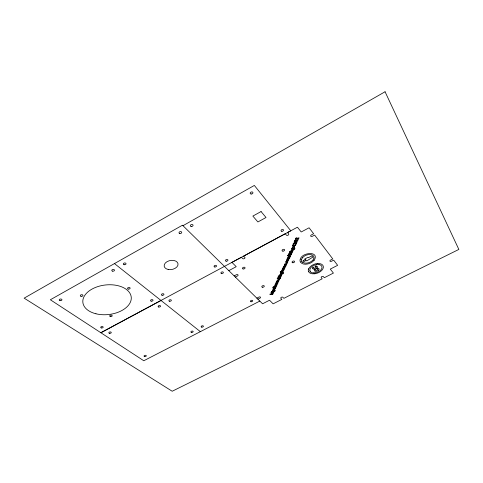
<?xml version="1.0" encoding="UTF-8"?>
<svg xmlns="http://www.w3.org/2000/svg" width="483" height="483" viewBox="0 0 483 483"><rect width="100%" height="100%" fill="white"/><g stroke="black" fill="none" stroke-linecap="round" stroke-linejoin="round"><path stroke-width="0.72" d="M312.561 268.059L312.586 267.811A1.624 0.984 -20 0 1 312.688 267.564C312.761 266.9 314.24 267.19 313.666 267.667A0.894 0.543 -20 0 0 313.6 267.866L313.654 268.101A1.165 0.706 -20 0 0 313.793 268.24L313.926 268.306A0.779 0.471 -20 0 0 314.173 268.349L316.136 267.322A0.809 0.489 -20.1 0 0 316.19 267.123L316.148 266.948A1.304 0.791 -20.1 0 0 316.027 266.797L315.912 266.725A0.9 0.543 -20.1 0 0 315.598 266.646C314.819 266.96 315.031 265.68 315.755 265.952A2.318 1.407 -20.1 0 1 316.951 266.326L317.005 266.387M314.035 258L313.081 260.023M300.317 259.226C301.766 252.289 320.036 250.617 314.149 260.391M308.571 269.109L308.897 268.355M301.73 259.063L302.575 257.614M318.545 270.245L318.279 270.462A2.97 1.793 -20.1 0 1 317.874 270.728A3.623 2.186 -20.1 0 1 317.325 271.005L317.216 271.054A2.228 1.346 -20.1 0 1 314.831 271.102L314.668 270.921A2.783 1.678 -20.1 0 1 314.348 270.245L314.385 269.997A1.648 0.996 -20 0 1 314.487 269.749C314.964 268.928 315.767 269.556 315.447 270.287A1.123 0.676 -20.1 0 0 315.586 270.42L315.719 270.486A0.785 0.471 -20.1 0 0 315.967 270.522L317.917 269.502A0.809 0.483 -20.1 0 0 317.971 269.309L317.923 269.134A1.298 0.785 -20.1 0 0 317.808 268.989L317.693 268.91A0.894 0.537 -20.1 0 0 317.379 268.838C316.6 269.146 316.83 267.89 317.548 268.15A2.288 1.377 -20.1 0 1 318.732 268.524L318.786 268.584A2.294 1.383 -20.1 0 1 318.605 270.263M182.979 225.7L254.342 185.436L290.778 230.783L100.862 332.733L160.996 300.456M228.803 270.649L236.223 266.688L231.937 262.372L241.422 257.282L242.647 258.556A1.274 0.821 -15.8 0 0 244.344 258.604A1.274 0.821 -15.8 0 0 244.821 257.385L243.607 256.111L285.26 233.748L286.377 235.112A1.304 0.851 -19.5 0 0 288.067 235.191A1.304 0.851 -19.5 0 0 288.641 233.905L287.524 232.534L297.462 227.203L301.211 231.985L309.096 227.777L313.624 233.742L311.372 234.937A1.286 0.827 -21 0 0 310.762 236.199A1.286 0.827 -21 0 0 312.398 236.278L314.65 235.082L332.775 258.93L330.626 260.041A1.22 0.737 -21.2 0 0 330.01 261.194A1.22 0.737 -21.2 0 0 331.543 261.243L333.693 260.138L337.635 265.324L330.281 269.091L333.409 273.082L324.286 277.737L323.369 276.608A1.183 0.7 -20.2 0 0 321.865 276.578A1.183 0.7 -20.2 0 0 321.286 277.677L322.203 278.794L283.883 298.349L282.881 297.299A1.159 0.682 -17.4 0 0 281.366 297.286A1.159 0.682 -17.4 0 0 280.865 298.325L281.873 299.375L273.13 303.843L269.538 300.227L262.589 303.789L182.471 225.205L50.347 299.762L143.789 360.753L259.824 301.078M234.158 275.902L236.272 274.779A1.244 0.779 -15 0 1 237.932 274.815A1.244 0.779 -15 0 1 237.473 275.968L235.366 277.085M256.823 298.138L258.846 297.093A1.177 0.7 -16.1 0 1 260.403 297.105A1.177 0.7 -16.1 0 1 259.932 298.162L257.91 299.2M276.185 282.434L278.522 281.994L278.697 281.613L277.453 281.335L279.114 280.72L277.218 280.2L277.037 280.593L278.293 280.907L276.789 281.13L276.614 281.511L277.882 281.794L276.367 282.048L276.004 282.833L277.254 283.141L275.757 283.364L275.582 283.744L276.844 284.022L275.334 284.276L274.972 285.061L276.228 285.362L274.73 285.586L274.555 285.966L275.817 286.238L274.139 286.872L276.457 286.437L276.632 286.057L275.395 285.791L277.043 285.181L275.153 284.674L277.483 284.227L277.659 283.841L276.421 283.569L278.075 282.96L276.179 282.446M314.807 273.758L312.519 273.789A7.831 4.727 -20.1 0 1 309.355 272.611L308.752 271.784M314.994 272.847L314.807 272.865A5.796 3.496 -20.1 0 1 314.246 272.907L313.256 272.883M316.745 264.503L319.052 264.557M317.826 263.489L319.981 263.658A7.831 4.727 -20.1 0 1 322.904 268.856A7.831 4.727 -20.1 0 1 314.801 273.789M288.224 259.25L287.753 259.232A1.165 0.731 -18.7 0 0 287.077 259.431C284.795 260.971 289.426 261.502 288.707 259.486M302.865 262.535L301.881 261.538M114.465 263.579L200.36 331.658M310.551 271.863L310.171 271.44A16.325 9.859 -20.7 0 1 310.02 271.211L309.82 270.8M300.511 262.015L301.766 263.326A7.831 4.842 -19.9 0 0 314.016 260.361M309.005 268.355A7.819 4.721 -20.1 0 1 317.844 263.434M308.679 271.814A7.813 4.721 -20.1 0 1 308.492 269.116M309.935 270.764A6.255 3.779 -20.1 0 1 316.727 264.575M302.63 257.626A6.436 3.979 -19.9 0 1 309.935 254.511A6.436 3.979 -19.9 0 1 313.932 258.013M312.996 259.963A6.436 3.979 -19.9 0 1 302.895 262.438M300.42 262.058A7.945 4.908 -19.9 0 1 300.239 259.232M301.766 261.587A6.937 4.287 -20 0 1 301.634 259.063M313.213 272.949A6.756 4.081 -20.1 0 1 310.454 271.923M319.04 264.569A6.4 3.864 -20.1 0 1 321.648 268.777A6.4 3.864 -20.1 0 1 314.988 272.883M303.227 260.633A0.821 0.507 -19.6 0 1 303.402 260.434L304.586 259.926A0.912 0.561 -19.7 0 1 304.858 259.957L305.171 260.138A2.385 1.473 -19.6 0 1 305.298 260.295L305.377 260.47A0.875 0.537 -19.7 0 1 305.365 260.669A0.918 0.568 -19.7 0 1 305.25 260.874A0.875 0.537 -19.7 0 1 305.135 260.995L304.236 261.46A0.888 0.549 -19.7 0 1 303.946 261.508A0.93 0.574 -19.7 0 1 303.759 261.496L303.354 261.297A2.343 1.449 -19.7 0 1 303.227 261.146L303.149 260.971A0.881 0.543 -19.6 0 1 303.227 260.633M312.549 268.059A2.789 1.69 -20.1 0 0 312.887 268.741L313.002 268.856A2.161 1.31 -20 0 0 314.844 269.073A2.512 1.521 -20 0 0 315.321 268.916L315.665 268.771A3.315 2.01 -20.1 0 0 316.606 268.21L316.776 268.059A2.053 1.244 -20.1 0 0 317.301 267.002A2.632 1.594 -20 0 0 316.999 266.393M288.11 259.244A1.165 0.731 -18.7 0 1 288.586 259.48M304.9 259.045L306.765 260.911L312.809 257.143L311.813 255.899L308.414 257.674L308.045 257.222L304.912 258.985M295.016 242.176C294.727 242.979 294.135 241.766 295.028 241.403C291.949 242.321 296.526 244.108 297.13 242.049A1.002 0.64 -19.8 0 0 297.039 241.657L296.164 241.422L295.246 241.796A0.918 0.586 -19.8 0 0 295.016 242.176M280.327 273.396L281.178 273.933L282.549 273.33A0.797 0.489 -18 0 0 282.525 272.961C283.805 272.334 282.144 274.109 282.772 273.873A0.682 0.417 -18 0 0 283.165 273.662L283.581 272.865L283.062 272.478L280.81 272.412L280.327 273.396M294.678 240.522L295.21 241.089L295.397 240.184L296.363 240.582L297.238 240.117L296.864 241.162A1.008 0.646 -19.9 0 0 297.407 240.969L297.945 240.292A1.087 0.7 -19.9 0 0 297.866 239.876L295.56 239.701L294.678 240.522M273.795 292.088L273.414 292.698L271.79 292.921L270.866 292.348L273.795 292.088M274.223 291.164L273.843 291.774L272.219 291.998L271.295 291.424L274.223 291.164M282.32 269.079L282.356 269.339A1.063 0.658 -18.2 0 0 282.73 269.605C283.533 270.057 285.441 268.989 284.312 268.252C284.469 269.013 282.978 269.943 284.004 268.222L283.159 268.306A0.966 0.598 -18.2 0 0 282.591 268.62L282.32 269.079M291.593 248.986L292.457 249.578L293.887 248.944A0.827 0.525 -19.4 0 0 293.869 248.546C295.204 247.894 293.447 249.777 294.105 249.536A0.706 0.447 -19.4 0 0 294.515 249.313L294.962 248.455L294.431 248.027L292.112 247.924L291.593 248.986M280.11 278.504L279.711 279.138L278.057 279.361L277.127 278.751L280.11 278.504M284.415 264.545L284.445 264.805A1.075 0.664 -18.4 0 0 284.819 265.082C285.64 265.535 287.554 264.455 286.419 263.712C286.576 264.485 285.073 265.421 286.105 263.676L285.26 263.76A0.972 0.604 -18.4 0 0 284.686 264.08L284.415 264.545M291.255 254.523L290.838 255.205L289.124 255.422L288.176 254.752L291.255 254.523M285.61 261.943C285.725 263.567 289.245 261.864 287.494 261.086C288.067 262.335 285.103 262.402 286.691 261.086L285.61 261.943M274.32 290.096C273.118 291.509 272.515 289.22 274.32 290.096M280.852 273.167C281.975 274.441 282.627 271.917 280.852 273.167M292.137 248.745C293.266 250.134 294.002 247.423 292.137 248.745M286.95 260.035C288.031 261.478 288.84 258.64 286.95 260.035M295.457 242.14C296.375 243.293 297.069 241.029 295.457 242.14M282.815 268.916C283.11 269.876 283.75 267.944 282.815 268.916M286.039 265.825L284.934 266.864C287.687 263.911 281.16 269.212 284.565 265.427L284.076 266.387L285.556 265.402A0.682 0.423 -18.4 0 1 285.906 265.511L286.039 265.825M284.916 264.382C285.205 265.36 285.858 263.392 284.916 264.382M293.567 243.957C294.413 244.996 292.287 244.736 293.29 243.619C294.37 242.061 295.705 245.273 295.958 243.293L296.508 243.311L295.783 244.869L294.286 243.704L293.567 243.957M296.079 238.505C296.924 239.568 294.787 239.29 295.801 238.167C296.9 236.579 298.234 239.858 298.494 237.835L299.043 237.859L298.307 239.441L296.804 238.252L296.079 238.505M288.236 257.191L289.878 257.566L289.679 257.988L287.79 258.157L289.426 258.538L289.232 258.96L287.053 258.894L288.085 256.751L290.331 256.594L290.132 257.022L288.236 257.191M283.69 267.196L285.254 267.516L285.061 267.926L282.905 267.872L283.436 266.858L283.69 267.196M280.055 274.893L281.649 275.262L281.462 275.666L279.331 275.624L280.116 274.338L282.108 274.278L281.921 274.682L280.055 274.893M291.279 250.605L292.915 251.027L292.716 251.462L290.518 251.383L291.358 250.001L293.41 249.965L293.211 250.399L291.279 250.605M271.331 293.767L272.895 294.099L272.72 294.473L269.846 294.449L270.021 294.069C271.211 294.419 271.325 292.209 273.324 293.169L273.149 293.549L271.331 293.767M278.848 277.496L280.442 277.864L280.255 278.262L277.32 278.202L277.508 277.803C278.733 278.19 278.836 275.859 280.895 276.886L280.714 277.284L278.848 277.496M272.599 290.102L272.744 290.561L272.273 290.911L275.159 290.947L275.334 290.567C273.783 291.297 275.666 288.931 273.487 289.546A1.002 0.598 -17.1 0 0 272.913 289.764L272.599 290.102M289.981 253.412L291.617 253.829L291.418 254.263L288.387 254.161L288.586 253.726C289.872 254.155 289.957 251.655 292.106 252.778L291.907 253.207L289.981 253.412M272.919 287.657L272.786 287.946L275.684 288.2L272.919 287.657M273.281 286.866L273.149 287.162L276.047 287.421L273.281 286.866M278.329 276.016L278.142 276.415L278.667 276.427L278.854 276.028L278.329 276.016M280.369 271.585L280.182 271.989L280.708 272.001L280.895 271.597L280.369 271.585M287.753 255.422L287.608 255.742L290.476 256.401L290.621 256.081L287.753 255.422M289.474 251.8L289.275 252.235L289.812 252.253L290.011 251.818L289.474 251.8M292.505 245.189L292.33 245.563L293.815 246.632L294.328 246.656L294.763 245.714L295.578 245.31L292.505 245.189M273.281 288.731L273.1 289.118L273.837 288.737L273.281 288.731M279.144 276.034L278.957 276.433L281.088 276.475L281.275 276.077L279.144 276.034M281.184 271.603L280.997 272.007L283.141 272.062L283.328 271.651L281.184 271.603M281.486 270.951L281.287 271.38L283.895 270.444L282.03 269.774L281.837 270.196L283.123 270.613L281.486 270.951M290.313 251.83L290.114 252.259L292.312 252.337L292.511 251.903L290.313 251.83M292.553 246.964L292.354 247.405L292.94 247.429L293.139 246.988L292.553 246.964M294.25 245.69L294.002 246.221L293.205 245.654L294.25 245.69M274.821 288.749L274.646 289.136L275.376 288.756L274.821 288.749M279.059 279.627L278.872 280.019L279.621 279.633L279.059 279.627M286.805 262.927L286.612 263.35L287.186 263.362L287.379 262.945L286.805 262.927M294.183 247.03L293.978 247.465L294.564 247.489L294.769 247.048L294.183 247.03M385.06 91.752L24.15 298.156L172.202 391.248L458.85 249.433L385.06 91.752M261.068 211.554L252.869 216.082L257.898 221.957L266.018 217.507L261.068 211.554M262.378 287.228A1.28 0.773 -16.5 0 0 264.292 286.238A1.28 0.773 -16.5 0 0 262.462 285.833A1.28 0.773 -16.5 0 0 262.378 287.228M282.941 251.142A1.352 0.863 -18.7 0 0 284.644 249.796A1.352 0.863 -18.7 0 0 282.495 249.717A1.352 0.863 -18.7 0 0 282.941 251.142M243.094 268.94A1.334 0.845 -15.6 0 0 245.074 267.896A1.334 0.845 -15.6 0 0 243.13 267.443A1.334 0.845 -15.6 0 0 243.094 268.94M292.897 262.758A1.316 0.821 -19 0 0 294.57 261.466A1.316 0.821 -19 0 0 292.487 261.4A1.316 0.821 -19 0 0 292.897 262.758M281.837 231.303A1.316 0.869 -19.2 0 0 283.533 229.999A1.316 0.869 -19.2 0 0 281.468 229.848A1.316 0.869 -19.2 0 0 281.837 231.303M251.13 194.003A1.413 1.008 -18.1 0 0 252.917 192.542A1.413 1.008 -18.1 0 0 250.647 192.325A1.413 1.008 -18.1 0 0 251.13 194.003M191.105 226.43A1.389 0.96 -12 0 0 193.061 225.265A1.389 0.96 -12 0 0 190.918 224.77A1.389 0.96 -12 0 0 191.105 226.43M226.207 261.188A1.28 0.827 -14.5 0 0 227.934 260.041A1.28 0.827 -14.5 0 0 225.917 259.782A1.28 0.827 -14.5 0 0 226.207 261.188M162.083 295.264A1.262 0.779 -9.9 0 0 163.942 294.37A1.262 0.779 -9.9 0 0 162.053 293.906A1.262 0.779 -9.9 0 0 162.083 295.264M168.211 269.478A7.028 4.564 -10.3 0 0 178.034 263.839A7.028 4.564 -10.3 0 0 167.076 261.647A7.028 4.564 -10.3 0 0 168.211 269.478M214.844 266.996A1.28 0.821 -13.6 0 0 216.547 265.861A1.28 0.821 -13.6 0 0 214.524 265.614A1.28 0.821 -13.6 0 0 214.844 266.996M124.065 264.678A1.364 0.888 -6.8 0 0 126.033 263.7A1.364 0.888 -6.8 0 0 123.932 263.144A1.364 0.888 -6.8 0 0 124.065 264.678M179.797 233.488A1.383 0.948 -10.9 0 0 181.735 232.335A1.383 0.948 -10.9 0 0 179.585 231.858A1.383 0.948 -10.9 0 0 179.797 233.488M101.297 327.927A1.25 0.725 -6.6 0 0 103.181 327.178A1.25 0.725 -6.6 0 0 101.339 326.665A1.25 0.725 -6.6 0 0 101.297 327.927M151.173 301.138A1.256 0.767 -9.2 0 0 153.02 300.251A1.256 0.767 -9.2 0 0 151.125 299.804A1.256 0.767 -9.2 0 0 151.173 301.138M128.237 289.051A1.304 0.815 -7.5 0 0 130.126 288.128A1.304 0.815 -7.5 0 0 128.122 287.639A1.304 0.815 -7.5 0 0 128.237 289.051M80.993 296.278A1.34 0.821 -4.6 0 0 82.961 295.427A1.34 0.821 -4.6 0 0 80.915 294.859A1.34 0.821 -4.6 0 0 80.993 296.278M95.942 313.775A24.337 14.858 -6.3 0 0 131.261 297.365A24.337 14.858 -6.3 0 0 93.937 288.11A24.337 14.858 -6.3 0 0 95.942 313.775M59.952 300.571A1.358 0.821 -3.4 0 0 61.957 299.756A1.358 0.821 -3.4 0 0 59.892 299.152A1.358 0.821 -3.4 0 0 59.952 300.571M110.347 316.588A1.262 0.749 -6.9 0 0 112.195 315.755A1.262 0.749 -6.9 0 0 110.269 315.29A1.262 0.749 -6.9 0 0 110.347 316.588M112.539 271.144A1.364 0.875 -6 0 0 114.495 270.178A1.364 0.875 -6 0 0 112.382 269.635A1.364 0.875 -6 0 0 112.539 271.144M201.779 327.136A1.153 0.664 -12.5 0 0 203.415 326.248A1.153 0.664 -12.5 0 0 201.653 325.989A1.153 0.664 -12.5 0 0 201.779 327.136M251.094 301.76A1.177 0.694 -15.6 0 0 252.7 300.746A1.177 0.694 -15.6 0 0 250.882 300.565A1.177 0.694 -15.6 0 0 251.094 301.76M169.63 301.265A1.238 0.755 -10.4 0 0 171.35 300.293A1.238 0.755 -10.4 0 0 169.412 299.973A1.238 0.755 -10.4 0 0 169.63 301.265M221.661 273.535A1.256 0.797 -14 0 0 223.351 272.424A1.256 0.797 -14 0 0 221.365 272.189A1.256 0.797 -14 0 0 221.661 273.535M191.54 332.419A1.153 0.658 -11.9 0 0 193.164 331.537A1.153 0.658 -11.9 0 0 191.389 331.284A1.153 0.658 -11.9 0 0 191.54 332.419M144.628 356.557A1.141 0.628 -9.5 0 0 146.295 355.784A1.141 0.628 -9.5 0 0 144.568 355.47A1.141 0.628 -9.5 0 0 144.628 356.557M109.508 333.318A1.226 0.706 -7.2 0 0 111.265 332.485A1.226 0.706 -7.2 0 0 109.363 332.105A1.226 0.706 -7.2 0 0 109.508 333.318M158.738 307.007A1.238 0.749 -9.8 0 0 160.555 306.137A1.238 0.749 -9.8 0 0 158.702 305.709A1.238 0.749 -9.8 0 0 158.738 307.007"/></g></svg>
